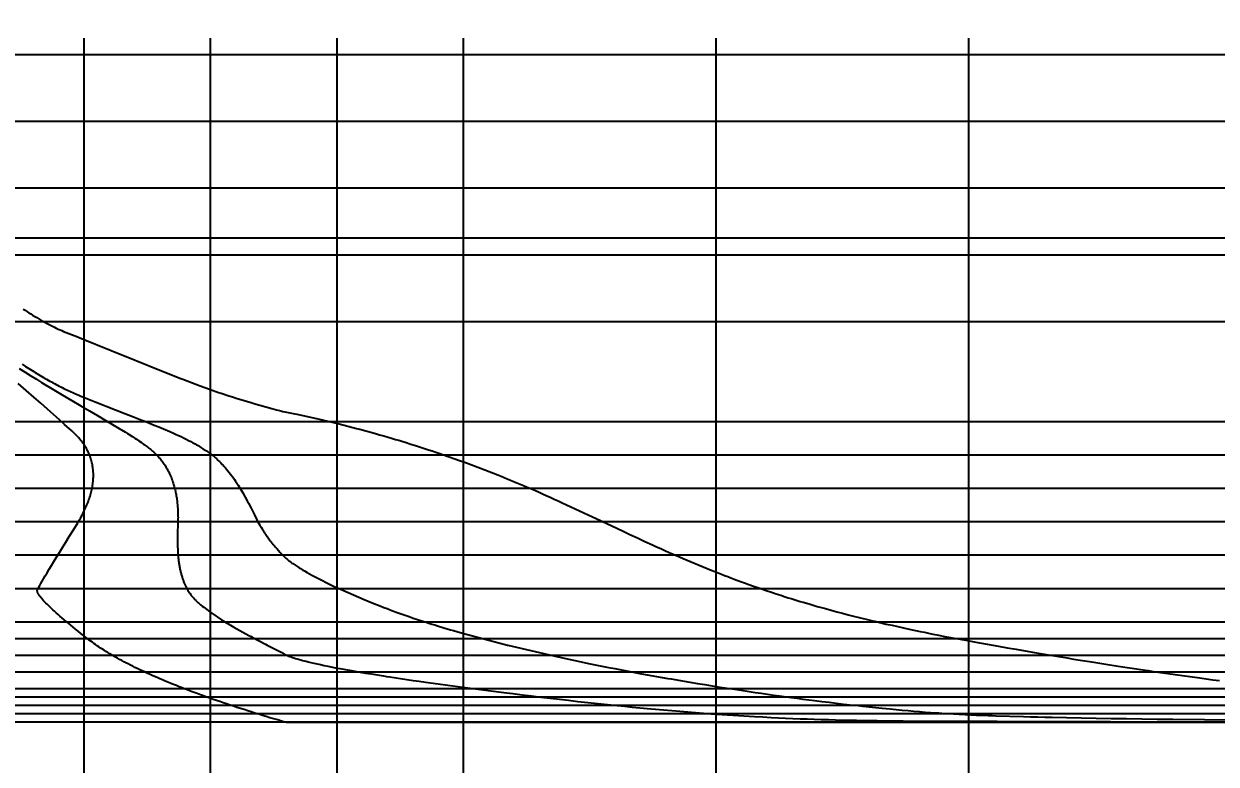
# Model space of a CAD drawing. Header units: millimetres. Extents: x -190954 to 154095, y 101 to 64253.
# Drawn here: x 26.92 to 50.73, y 140.33 to 155.12 of the extents above; entities that cross this region are included whole.
import ezdxf

# ---------------------------------------------------------------- set-up
doc = ezdxf.new("R2010")
doc.units = ezdxf.units.MM
for name, color, linetype in [('B1', 179, 'Continuous'), ('B2', 179, 'Continuous'), ('B3', 179, 'Continuous'), ('B4', 179, 'Continuous'), ('GRID', 179, 'Continuous'), ('WL20', 179, 'Continuous')]:
    doc.layers.add(name, color=color, linetype=linetype)
doc.styles.add('SLDTEXTSTYLE0', font='TXT', dxfattribs={"width": 0.75})
doc.dimstyles.new('SLDDIMSTYLE0', dxfattribs={"dimtxt": 3.175, "dimasz": 3.302, "dimexe": 0, "dimexo": 0.0625, "dimgap": 0.79375, "dimtad": 0, "dimtih": 1, "dimtoh": 1, "dimlfac": 1500, "dimrnd": 1e-09, "dimzin": 4, "dimdsep": 46, "dimtxsty": 'SLDTEXTSTYLE0', "dimsah": 1, "dimcen": 0.09, "dimadec": 0, "dimazin": 1, "dimtfac": 1, "dimtofl": 0, "dimtmove": 0, "dimatfit": 3, "dimfxl": 0, "dimfrac": 2, "dimtolj": 1, "dimtzin": 12, "dimarcsym": 0})

# ---------------------------------------------------------------- blocks, each defined once
blk = doc.blocks.new('_D')
at = {"layer": 'WL20'}
for p, q in [((25.597, 126.417), (25.597, 168.839)), ((227.596, 126.417), (227.596, 168.839)), ((25.597, 165.664), (126.8, 165.664)), ((227.596, 165.664), (146.741, 165.664))]:
    blk.add_line(p, q, dxfattribs=at)
for points in [[(25.597, 165.664), (28.899, 165.156), (28.899, 166.172)], [(227.596, 165.664), (224.294, 166.172), (224.294, 165.156)]]:
    blk.add_solid(points, dxfattribs=at)
at = {"layer": 'WL20', "insert": (126.8, 167.237), "char_height": 3.175, "attachment_point": 1, "style": 'SLDTEXTSTYLE0'}
blk.add_mtext('302998.00', dxfattribs=at)

msp = doc.modelspace()

# ---------------------------------------------------------------- linework, layer by layer
at = {"layer": 'B1', "color": 211}
for p, q in [((26.9649927, 147.7908253), (26.805916, 147.9294193)), ((27.11516, 147.6594887), (26.9649927, 147.7908253)), ((27.256418, 147.5354073), (27.11516, 147.6594887)), ((27.388766, 147.4185833), (27.256418, 147.5354073)), ((27.5122053, 147.3090147), (27.388766, 147.4185833)), ((27.6267353, 147.2067027), (27.5122053, 147.3090147)), ((27.732356, 147.1116473), (27.6267353, 147.2067027)), ((27.8290667, 147.023848), (27.732356, 147.1116473)), ((27.8740813, 146.9826693), (27.8290667, 147.023848)), ((27.9168687, 146.943204), (27.8740813, 146.9826693)), ((27.9374267, 146.9235427), (27.9168687, 146.943204)), ((27.9574273, 146.9037193), (27.9374267, 146.9235427)), ((27.9768713, 146.8837333), (27.9574273, 146.9037193)), ((27.9957587, 146.863586), (27.9768713, 146.8837333)), ((28.0140887, 146.843276), (27.9957587, 146.863586)), ((28.0318613, 146.8228047), (28.0140887, 146.843276)), ((28.0490773, 146.8021707), (28.0318613, 146.8228047)), ((28.0657367, 146.7813747), (28.0490773, 146.8021707)), ((28.081838, 146.7604167), (28.0657367, 146.7813747)), ((28.0973833, 146.7392973), (28.081838, 146.7604167)), ((28.1123707, 146.7180153), (28.0973833, 146.7392973)), ((28.1268013, 146.6965713), (28.1123707, 146.7180153)), ((28.1406753, 146.6749647), (28.1268013, 146.6965713)), ((28.153992, 146.6531967), (28.1406753, 146.6749647)), ((28.1667513, 146.6312667), (28.153992, 146.6531967)), ((28.178954, 146.6091747), (28.1667513, 146.6312667)), ((28.1906, 146.58692), (28.178954, 146.6091747)), ((28.201688, 146.564504), (28.1906, 146.58692)), ((28.21222, 146.5419253), (28.201688, 146.564504)), ((28.222194, 146.5191853), (28.21222, 146.5419253)), ((28.2316113, 146.4962827), (28.222194, 146.5191853)), ((28.240472, 146.473218), (28.2316113, 146.4962827)), ((28.2487753, 146.4499913), (28.240472, 146.473218)), ((28.2565213, 146.4266027), (28.2487753, 146.4499913)), ((28.2637107, 146.403052), (28.2565213, 146.4266027)), ((28.2703433, 146.3793393), (28.2637107, 146.403052)), ((28.2764187, 146.3554647), (28.2703433, 146.3793393)), ((28.2819367, 146.331428), (28.2764187, 146.3554647)), ((28.286898, 146.3072293), (28.2819367, 146.331428)), ((28.291302, 146.2828687), (28.286898, 146.3072293)), ((28.2951487, 146.2583453), (28.291302, 146.2828687)), ((28.2984387, 146.2336607), (28.2951487, 146.2583453)), ((28.301172, 146.2088133), (28.2984387, 146.2336607)), ((28.3007027, 145.977898), (28.3029827, 146.0042033)), ((28.303348, 146.1838047), (28.301172, 146.2088133)), ((28.3029827, 146.0042033), (28.304706, 146.0303467)), ((28.3049667, 146.1586333), (28.303348, 146.1838047)), ((28.304706, 146.0303467), (28.3058727, 146.056328)), ((28.3060287, 146.1333), (28.3049667, 146.1586333)), ((28.3058727, 146.056328), (28.3064813, 146.0821473)), ((28.306534, 146.1078047), (28.3060287, 146.1333)), ((28.3064813, 146.0821473), (28.306534, 146.1078047)), ((28.2624067, 145.7616207), (28.2691433, 145.7892227)), ((28.2691433, 145.7892227), (28.2753227, 145.816662)), ((28.2753227, 145.816662), (28.2809453, 145.84394)), ((28.2809453, 145.84394), (28.2860107, 145.871056)), ((28.2860107, 145.871056), (28.2905193, 145.8980093)), ((28.2905193, 145.8980093), (28.2944707, 145.9248007)), ((28.2944707, 145.9248007), (28.2978653, 145.9514307)), ((28.2978653, 145.9514307), (28.3007027, 145.977898)), ((28.1767113, 145.505912), (28.1884613, 145.5349727)), ((28.1884613, 145.5349727), (28.199654, 145.5638707)), ((28.199654, 145.5638707), (28.21029, 145.5926067)), ((28.21029, 145.5926067), (28.2203687, 145.6211807)), ((28.2203687, 145.6211807), (28.22989, 145.6495927)), ((28.22989, 145.6495927), (28.2388547, 145.6778427)), ((28.2388547, 145.6778427), (28.2472627, 145.7059307)), ((28.2472627, 145.7059307), (28.2551133, 145.7338567)), ((28.2551133, 145.7338567), (28.2624067, 145.7616207)), ((28.0626587, 145.267596), (28.0788647, 145.2979527)), ((28.0788647, 145.2979527), (28.094514, 145.3281473)), ((28.094514, 145.3281473), (28.109606, 145.35818)), ((28.109606, 145.35818), (28.1241413, 145.3880507)), ((28.1241413, 145.3880507), (28.1381193, 145.4177593)), ((28.1381193, 145.4177593), (28.15154, 145.4473053)), ((28.15154, 145.4473053), (28.164404, 145.47669)), ((28.164404, 145.47669), (28.1767113, 145.505912)), ((27.8964587, 144.9902507), (27.9732727, 145.1133827)), ((27.9732727, 145.1133827), (27.992264, 145.1445493)), ((27.992264, 145.1445493), (28.010698, 145.175554)), ((28.010698, 145.175554), (28.0285753, 145.2063967)), ((28.0285753, 145.2063967), (28.0458953, 145.2370773)), ((28.0458953, 145.2370773), (28.0626587, 145.267596)), ((27.754396, 144.761808), (27.823456, 144.87303)), ((27.823456, 144.87303), (27.8964587, 144.9902507)), ((27.628102, 144.55736), (27.689278, 144.6565847)), ((27.689278, 144.6565847), (27.754396, 144.761808)), ((27.4682267, 144.29568), (27.517576, 144.376908)), ((27.517576, 144.376908), (27.570868, 144.4641347)), ((27.570868, 144.4641347), (27.628102, 144.55736)), ((27.3438313, 144.0879887), (27.381354, 144.15122)), ((27.381354, 144.15122), (27.4228193, 144.2204507)), ((27.4228193, 144.2204507), (27.4682267, 144.29568)), ((27.2079213, 143.8474427), (27.2153493, 143.861812)), ((27.2153493, 143.861812), (27.2331613, 143.89505)), ((27.2331613, 143.89505), (27.2549153, 143.934286)), ((27.2549153, 143.934286), (27.280612, 143.9795213)), ((27.280612, 143.9795213), (27.3102507, 144.0307553)), ((27.3102507, 144.0307553), (27.3438313, 144.0879887)), ((27.1856107, 143.7918073), (27.186014, 143.7964407)), ((27.185626, 143.786916), (27.1856107, 143.7918073)), ((27.186058, 143.7817687), (27.185626, 143.786916)), ((27.186014, 143.7964407), (27.1868347, 143.8008173)), ((27.1869087, 143.7763633), (27.186058, 143.7817687)), ((27.1868347, 143.8008173), (27.1880733, 143.8049367)), ((27.1881767, 143.7707013), (27.1869087, 143.7763633)), ((27.1880733, 143.8049367), (27.1915513, 143.8133333)), ((27.1898627, 143.764782), (27.1881767, 143.7707013)), ((27.1919667, 143.758606), (27.1898627, 143.764782)), ((27.1915513, 143.8133333), (27.1960227, 143.8232033)), ((27.194488, 143.7521727), (27.1919667, 143.758606)), ((27.1974273, 143.745482), (27.194488, 143.7521727)), ((27.1960227, 143.8232033), (27.2014793, 143.8345733)), ((27.200784, 143.7385347), (27.1974273, 143.745482)), ((27.2045593, 143.73133), (27.200784, 143.7385347)), ((27.2014793, 143.8345733), (27.2079213, 143.8474427)), ((27.2087513, 143.723868), (27.2045593, 143.73133)), ((27.213362, 143.7161493), (27.2087513, 143.723868)), ((27.21839, 143.7081733), (27.213362, 143.7161493)), ((27.223836, 143.69994), (27.21839, 143.7081733)), ((27.2297, 143.69145), (27.223836, 143.69994)), ((27.2359813, 143.6827027), (27.2297, 143.69145)), ((27.2426807, 143.673698), (27.2359813, 143.6827027)), ((27.2573327, 143.654918), (27.2426807, 143.673698)), ((27.2736553, 143.6351093), (27.2573327, 143.654918)), ((27.2916493, 143.6142727), (27.2736553, 143.6351093)), ((27.3113147, 143.5924073), (27.2916493, 143.6142727)), ((27.3326507, 143.5695133), (27.3113147, 143.5924073)), ((27.355658, 143.5455913), (27.3326507, 143.5695133)), ((27.3803367, 143.5206407), (27.355658, 143.5455913)), ((27.4066867, 143.494662), (27.3803367, 143.5206407)), ((27.4347073, 143.4676547), (27.4066867, 143.494662)), ((27.4643993, 143.4396187), (27.4347073, 143.4676547)), ((27.495762, 143.410554), (27.4643993, 143.4396187)), ((27.528796, 143.380462), (27.495762, 143.410554)), ((27.5635013, 143.3493407), (27.528796, 143.380462)), ((27.599878, 143.3171913), (27.5635013, 143.3493407)), ((27.6379253, 143.2840133), (27.599878, 143.3171913)), ((27.6776433, 143.2498073), (27.6379253, 143.2840133)), ((27.7190333, 143.2145727), (27.6776433, 143.2498073)), ((27.762094, 143.1783093), (27.7190333, 143.2145727)), ((27.806826, 143.141018), (27.762094, 143.1783093)), ((27.8532287, 143.102698), (27.806826, 143.141018)), ((27.9013033, 143.0633493), (27.8532287, 143.102698)), ((27.951048, 143.0229727), (27.9013033, 143.0633493)), ((28.0024647, 142.981568), (27.951048, 143.0229727)), ((28.055552, 142.939134), (28.0024647, 142.981568)), ((28.1103107, 142.895672), (28.055552, 142.939134)), ((28.16674, 142.851182), (28.1103107, 142.895672)), ((28.225016, 142.8058293), (28.16674, 142.851182)), ((28.2551327, 142.7831033), (28.225016, 142.8058293)), ((28.2859347, 142.7603747), (28.2551327, 142.7831033)), ((28.317422, 142.7376433), (28.2859347, 142.7603747)), ((28.3495947, 142.71491), (28.317422, 142.7376433)), ((28.3824533, 142.6921747), (28.3495947, 142.71491)), ((28.4159967, 142.6694367), (28.3824533, 142.6921747)), ((28.450226, 142.6466967), (28.4159967, 142.6694367)), ((28.48514, 142.623954), (28.450226, 142.6466967)), ((28.52074, 142.6012093), (28.48514, 142.623954)), ((28.5570253, 142.578462), (28.52074, 142.6012093)), ((28.593996, 142.5557127), (28.5570253, 142.578462)), ((28.631652, 142.5329613), (28.593996, 142.5557127)), ((28.6699933, 142.5102073), (28.631652, 142.5329613)), ((28.70902, 142.4874507), (28.6699933, 142.5102073)), ((28.748732, 142.4646927), (28.70902, 142.4874507)), ((28.7891293, 142.4419313), (28.748732, 142.4646927)), ((28.8302127, 142.4191687), (28.7891293, 142.4419313)), ((28.8719807, 142.3964033), (28.8302127, 142.4191687)), ((28.914434, 142.3736353), (28.8719807, 142.3964033)), ((28.9575733, 142.3508653), (28.914434, 142.3736353)), ((29.001398, 142.3280933), (28.9575733, 142.3508653)), ((29.0459073, 142.3053187), (29.001398, 142.3280933)), ((29.0911027, 142.282542), (29.0459073, 142.3053187)), ((29.1369833, 142.2597627), (29.0911027, 142.282542)), ((29.1835493, 142.2369813), (29.1369833, 142.2597627)), ((29.2308007, 142.2141973), (29.1835493, 142.2369813)), ((29.2787373, 142.1914113), (29.2308007, 142.2141973)), ((29.32736, 142.1686227), (29.2787373, 142.1914113)), ((29.3766673, 142.1458327), (29.32736, 142.1686227)), ((29.42666, 142.1230393), (29.3766673, 142.1458327)), ((29.4773387, 142.100244), (29.42666, 142.1230393)), ((29.528702, 142.0774467), (29.4773387, 142.100244)), ((29.5807513, 142.0546467), (29.528702, 142.0774467)), ((29.633486, 142.0318447), (29.5807513, 142.0546467)), ((29.686906, 142.0090407), (29.633486, 142.0318447)), ((29.7410107, 141.986234), (29.686906, 142.0090407)), ((29.7958013, 141.9634247), (29.7410107, 141.986234)), ((29.8512773, 141.9406133), (29.7958013, 141.9634247)), ((29.9074393, 141.9178), (29.8512773, 141.9406133)), ((29.964286, 141.894984), (29.9074393, 141.9178)), ((30.021818, 141.872166), (29.964286, 141.894984)), ((30.0800353, 141.8493453), (30.021818, 141.872166)), ((30.1389387, 141.8265227), (30.0800353, 141.8493453)), ((30.1985267, 141.803698), (30.1389387, 141.8265227)), ((30.2588007, 141.7808707), (30.1985267, 141.803698)), ((30.31976, 141.7580407), (30.2588007, 141.7808707)), ((30.381404, 141.7352093), (30.31976, 141.7580407)), ((30.443734, 141.7123747), (30.381404, 141.7352093)), ((30.5067493, 141.6895387), (30.443734, 141.7123747)), ((30.57045, 141.6666993), (30.5067493, 141.6895387)), ((30.634836, 141.6438587), (30.57045, 141.6666993)), ((30.6999073, 141.6210153), (30.634836, 141.6438587)), ((30.7656647, 141.5981693), (30.6999073, 141.6210153)), ((30.8321067, 141.5753213), (30.7656647, 141.5981693)), ((30.899234, 141.5524713), (30.8321067, 141.5753213)), ((30.9670473, 141.5296187), (30.899234, 141.5524713)), ((31.035546, 141.506764), (30.9670473, 141.5296187)), ((31.1047293, 141.4839067), (31.035546, 141.506764)), ((31.1745987, 141.4610473), (31.1047293, 141.4839067)), ((31.2451533, 141.438186), (31.1745987, 141.4610473)), ((31.3163933, 141.415322), (31.2451533, 141.438186)), ((31.3883187, 141.3924553), (31.3163933, 141.415322)), ((31.4609293, 141.3695867), (31.3883187, 141.3924553)), ((31.5342253, 141.346716), (31.4609293, 141.3695867)), ((31.6082067, 141.3238427), (31.5342253, 141.346716)), ((31.6828733, 141.3009673), (31.6082067, 141.3238427)), ((31.758226, 141.2780893), (31.6828733, 141.3009673)), ((31.8342633, 141.2552093), (31.758226, 141.2780893)), ((31.9109867, 141.2323273), (31.8342633, 141.2552093)), ((31.9883947, 141.2094427), (31.9109867, 141.2323273)), ((32.0664887, 141.1865553), (31.9883947, 141.2094427)), ((32.145268, 141.1636667), (32.0664887, 141.1865553)), ((32.1546607, 141.1636927), (32.1714913, 141.163754)), ((32.1714913, 141.163754), (32.1957607, 141.1638487)), ((32.1957607, 141.1638487), (32.2274687, 141.163978)), ((32.2274687, 141.163978), (32.2666147, 141.1641413)), ((32.2666147, 141.1641413), (32.3129773, 141.1643387)), ((32.3129773, 141.1643387), (32.3578847, 141.16453)), ((32.3578847, 141.16453), (32.39686, 141.164696)), ((32.39686, 141.164696), (32.4299047, 141.1648373)), ((32.4299047, 141.1648373), (32.4570173, 141.1649527)), ((32.4570173, 141.1649527), (32.4781993, 141.1650433)), ((32.4781993, 141.1650433), (32.505996, 141.1651093)), ((32.505996, 141.1651093), (32.679196, 141.1651613)), ((32.679196, 141.1651613), (33.0362207, 141.1652033)), ((33.0362207, 141.1652033), (33.5770707, 141.1652347)), ((33.5770707, 141.1652347), (34.301746, 141.1652553)), ((34.301746, 141.1652553), (35.210246, 141.1652653)), ((35.210246, 141.1652653), (36.2827033, 141.1652667)), ((36.2827033, 141.1652667), (37.4192273, 141.1652667)), ((37.4192273, 141.1652667), (38.6060193, 141.1652667)), ((38.6060193, 141.1652667), (39.8430813, 141.1652667)), ((39.8430813, 141.1652667), (41.1304113, 141.1652667)), ((41.1304113, 141.1652667), (42.4680113, 141.1652667)), ((42.4680113, 141.1652667), (43.8157053, 141.1652667)), ((43.8157053, 141.1652667), (45.067408, 141.1652667)), ((45.067408, 141.1652667), (46.21747, 141.1652667)), ((46.21747, 141.1652667), (47.2658913, 141.1652667)), ((47.2658913, 141.1652667), (48.212672, 141.1652667)), ((48.212672, 141.1652667), (49.0578113, 141.1652667)), ((49.0578113, 141.1652667), (50.166888, 141.1652667)), ((50.166888, 141.1652667), (52.0553653, 141.1652667))]:
    msp.add_line(p, q, dxfattribs=at)
at = {"layer": 'B2', "color": 211}
for p, q in [((26.8224313, 148.229362), (26.9421147, 148.1550307)), ((26.9421147, 148.1550307), (27.05924, 148.0827813)), ((27.05924, 148.0827813), (27.167306, 148.016548)), ((27.167306, 148.016548), (27.2730893, 147.9521067)), ((27.2730893, 147.9521067), (27.4838647, 147.8248313)), ((27.4838647, 147.8248313), (27.5856013, 147.76391)), ((27.5856013, 147.76391), (27.6849013, 147.7047473)), ((27.6849013, 147.7047473), (27.87619, 147.591532)), ((27.87619, 147.591532), (28.057738, 147.4848327)), ((28.057738, 147.4848327), (28.2295707, 147.384274)), ((28.2295707, 147.384274), (28.3917367, 147.2894567)), ((28.3917367, 147.2894567), (28.5443047, 147.1999687)), ((28.5443047, 147.1999687), (28.6873647, 147.115388)), ((28.6873647, 147.115388), (28.755364, 147.0748047)), ((28.755364, 147.0748047), (28.82103, 147.0352887)), ((28.82103, 147.0352887), (28.945434, 146.9592513)), ((28.945434, 146.9592513), (28.9850673, 146.9346127)), ((28.9850673, 146.9346127), (29.0236853, 146.9103687)), ((29.0236853, 146.9103687), (29.0973467, 146.863358)), ((29.0973467, 146.863358), (29.132702, 146.8403773)), ((29.132702, 146.8403773), (29.1670813, 146.8177287)), ((29.1670813, 146.8177287), (29.2169613, 146.7842627)), ((29.2169613, 146.7842627), (29.2646753, 146.75147)), ((29.2646753, 146.75147), (29.287728, 146.7353127)), ((29.287728, 146.7353127), (29.3102473, 146.719308)), ((29.3102473, 146.719308), (29.332238, 146.70345)), ((29.332238, 146.70345), (29.3537027, 146.6877347)), ((29.3537027, 146.6877347), (29.374644, 146.672156)), ((29.374644, 146.672156), (29.3950653, 146.6567093)), ((29.3950653, 146.6567093), (29.41497, 146.6413907)), ((29.41497, 146.6413907), (29.4343807, 146.6261467)), ((29.4343807, 146.6261467), (29.4534013, 146.610752)), ((29.4534013, 146.610752), (29.472006, 146.5951847)), ((29.472006, 146.5951847), (29.4902507, 146.5794373)), ((29.4902507, 146.5794373), (29.5080873, 146.5635167)), ((29.5080873, 146.5635167), (29.525568, 146.5474173)), ((29.525568, 146.5474173), (29.5426487, 146.5311427)), ((29.5426487, 146.5311427), (29.5593773, 146.5146893)), ((29.5593773, 146.5146893), (29.5757153, 146.4980613)), ((29.5757153, 146.4980613), (29.591706, 146.481254)), ((29.591706, 146.481254), (29.607314, 146.4642707)), ((29.607314, 146.4642707), (29.6225787, 146.4471087)), ((29.6225787, 146.4471087), (29.63747, 146.4297707)), ((29.63747, 146.4297707), (29.6520213, 146.412254)), ((29.6520213, 146.412254), (29.6662073, 146.3945607)), ((29.6662073, 146.3945607), (29.6800587, 146.3766887)), ((29.6800587, 146.3766887), (29.6935547, 146.35864)), ((29.6935547, 146.35864), (29.7067193, 146.340412)), ((29.7067193, 146.340412), (29.7195367, 146.3220073)), ((29.7195367, 146.3220073), (29.7320273, 146.303424)), ((29.7320273, 146.303424), (29.74418, 146.2846627)), ((29.74418, 146.2846627), (29.7560127, 146.2657233)), ((29.7560127, 146.2657233), (29.7675167, 146.2466053)), ((29.7675167, 146.2466053), (29.7786953, 146.2273093)), ((29.7786953, 146.2273093), (29.7895547, 146.207836)), ((29.7895547, 146.207836), (29.800098, 146.1881833)), ((29.800098, 146.1881833), (29.8103307, 146.1683527)), ((29.8103307, 146.1683527), (29.8202567, 146.148344)), ((29.8202567, 146.148344), (29.82988, 146.1281567)), ((29.82988, 146.1281567), (29.84275, 146.0997847)), ((29.84275, 146.0997847), (29.855056, 146.071068)), ((29.855056, 146.071068), (29.8660673, 146.0438153)), ((29.8660673, 146.0438153), (29.8766027, 146.0162593)), ((29.8766027, 146.0162593), (29.8866307, 145.9883993)), ((29.8866307, 145.9883993), (29.896202, 145.9602353)), ((29.896202, 145.9602353), (29.9031987, 145.938442)), ((29.9031987, 145.938442), (29.9099373, 145.9164707)), ((29.9099373, 145.9164707), (29.916384, 145.8943207)), ((29.916384, 145.8943207), (29.922582, 145.871992)), ((29.922582, 145.871992), (29.9284893, 145.8494847)), ((29.9284893, 145.8494847), (29.9341567, 145.8267993)), ((29.9341567, 145.8267993), (29.9395367, 145.803934)), ((29.9395367, 145.803934), (29.9446847, 145.780892)), ((29.9446847, 145.780892), (29.949546, 145.7576693)), ((29.949546, 145.7576693), (29.9541827, 145.73427)), ((29.9541827, 145.73427), (29.9585533, 145.7106907)), ((29.9585533, 145.7106907), (29.962674, 145.6869327)), ((29.962674, 145.6869327), (29.966548, 145.662996)), ((29.966548, 145.662996), (29.9701767, 145.63888)), ((29.9701767, 145.63888), (29.973562, 145.6145847)), ((29.973562, 145.6145847), (29.9767087, 145.5901107)), ((29.9767087, 145.5901107), (29.9796133, 145.5654573)), ((29.9796133, 145.5654573), (29.9822827, 145.540624)), ((29.9822827, 145.540624), (29.9847173, 145.515612)), ((29.9847173, 145.515612), (29.9869193, 145.4904193)), ((29.9869193, 145.4904193), (29.9888893, 145.4650473)), ((29.9888893, 145.4650473), (29.9906307, 145.4394953)), ((29.9906307, 145.4394953), (29.9921433, 145.4137627)), ((29.9921433, 145.4137627), (29.9934327, 145.38785)), ((29.9934327, 145.38785), (29.994492, 145.361756)), ((29.994492, 145.361756), (29.99533, 145.3354813)), ((29.99533, 145.3354813), (29.995946, 145.3090253)), ((29.995946, 145.3090253), (29.9963413, 145.282388)), ((29.9916613, 145.06271), (29.9887247, 145.0064447)), ((29.9941267, 145.1187313), (29.9916613, 145.06271)), ((29.9950373, 145.1464653), (29.9941267, 145.1187313)), ((29.995734, 145.174016), (29.9950373, 145.1464653)), ((29.9962107, 145.2013827), (29.995734, 145.174016)), ((29.9964727, 145.2285667), (29.9962107, 145.2013827)), ((29.9963413, 145.282388), (29.996516, 145.2555687)), ((29.996516, 145.2555687), (29.9964727, 145.2285667)), ((29.9864613, 144.9513133), (29.9841407, 144.742602)), ((29.9887247, 145.0064447), (29.9864613, 144.9513133)), ((29.9841407, 144.742602), (29.984312, 144.73207)), ((29.984312, 144.73207), (29.9921327, 144.5522007)), ((29.9921327, 144.5522007), (29.9938253, 144.529648)), ((29.9938253, 144.529648), (29.995658, 144.507366)), ((29.995658, 144.507366), (29.997648, 144.485356)), ((29.997648, 144.485356), (29.9997747, 144.463612)), ((29.9997747, 144.463612), (30.002058, 144.4421387)), ((30.002058, 144.4421387), (30.0044727, 144.420928)), ((30.0044727, 144.420928), (30.0070453, 144.399984)), ((30.0070453, 144.399984), (30.0097447, 144.3793)), ((30.0097447, 144.3793), (30.0125987, 144.3588793)), ((30.0125987, 144.3588793), (30.0155753, 144.3387147)), ((30.0155753, 144.3387147), (30.0187093, 144.318812)), ((30.0187093, 144.318812), (30.0219627, 144.2991613)), ((30.0219627, 144.2991613), (30.025372, 144.2797693)), ((30.025372, 144.2797693), (30.0288953, 144.260626)), ((30.0288953, 144.260626), (30.032578, 144.24174)), ((30.032578, 144.24174), (30.03637, 144.223098)), ((30.03637, 144.223098), (30.0403167, 144.2047093)), ((30.0403167, 144.2047093), (30.044368, 144.1865613)), ((30.044368, 144.1865613), (30.04858, 144.1686653)), ((30.04858, 144.1686653), (30.0528927, 144.151006)), ((30.0528927, 144.151006), (30.0573647, 144.133596)), ((30.0573647, 144.133596), (30.0619333, 144.1164187)), ((30.0619333, 144.1164187), (30.0666447, 144.099484)), ((30.0666447, 144.099484), (30.0714873, 144.0827873)), ((30.0714873, 144.0827873), (30.0764473, 144.066324)), ((30.0764473, 144.066324), (30.0815367, 144.0500953)), ((30.0815367, 144.0500953), (30.0867507, 144.0340993)), ((30.0867507, 144.0340993), (30.092088, 144.0183333)), ((30.092088, 144.0183333), (30.097548, 144.002796)), ((30.097548, 144.002796), (30.1031307, 143.987486)), ((30.1031307, 143.987486), (30.1088347, 143.9724013)), ((30.1088347, 143.9724013), (30.1146627, 143.9575413)), ((30.1146627, 143.9575413), (30.120606, 143.9429013)), ((30.120606, 143.9429013), (30.1266713, 143.9284827)), ((30.1266713, 143.9284827), (30.1328567, 143.9142827)), ((30.1328567, 143.9142827), (30.1391607, 143.9002987)), ((30.1391607, 143.9002987), (30.1455827, 143.88653)), ((30.1455827, 143.88653), (30.1521227, 143.872974)), ((30.1521227, 143.872974), (30.1587807, 143.8596293)), ((30.1587807, 143.8596293), (30.1655547, 143.8464933)), ((30.1655547, 143.8464933), (30.172466, 143.833552)), ((30.172466, 143.833552), (30.1795187, 143.820798)), ((30.1795187, 143.820798), (30.1867147, 143.808228)), ((30.1867147, 143.808228), (30.194054, 143.79584)), ((30.194054, 143.79584), (30.2248607, 143.748048)), ((30.2248607, 143.748048), (30.2278047, 143.7438173)), ((30.2278047, 143.7438173), (30.2307467, 143.7396033)), ((30.2307467, 143.7396033), (30.261172, 143.698928)), ((30.261172, 143.698928), (30.2690893, 143.6890807)), ((30.2690893, 143.6890807), (30.27716, 143.6793227)), ((30.27716, 143.6793227), (30.285548, 143.6694653)), ((30.285548, 143.6694653), (30.2942747, 143.6594753)), ((30.2942747, 143.6594753), (30.3042973, 143.64833)), ((30.3042973, 143.64833), (30.3147433, 143.637022)), ((30.3147433, 143.637022), (30.3256247, 143.6255507)), ((30.3256247, 143.6255507), (30.3369473, 143.613914)), ((30.3369473, 143.613914), (30.3487213, 143.60211)), ((30.3487213, 143.60211), (30.3609493, 143.590138)), ((30.3609493, 143.590138), (30.3736393, 143.5779947)), ((30.3736393, 143.5779947), (30.3867833, 143.5656753)), ((30.3867833, 143.5656753), (30.4016153, 143.5521193)), ((30.4016153, 143.5521193), (30.417002, 143.5383513)), ((30.417002, 143.5383513), (30.4322913, 143.5249607)), ((30.4322913, 143.5249607), (30.4476793, 143.511748)), ((30.4476793, 143.511748), (30.478688, 143.4858633)), ((30.478688, 143.4858633), (30.509924, 143.4606493)), ((30.509924, 143.4606493), (30.668168, 143.3431307)), ((30.668168, 143.3431307), (30.6712733, 143.3409593)), ((30.6712733, 143.3409593), (30.8670927, 143.2115307)), ((30.8670927, 143.2115307), (31.1086787, 143.0666073)), ((31.1086787, 143.0666073), (31.1129767, 143.0641367)), ((31.1129767, 143.0641367), (31.409462, 142.900108)), ((31.409462, 142.900108), (31.4445727, 142.8813527)), ((31.4445727, 142.8813527), (31.4789647, 142.86308)), ((31.4789647, 142.86308), (31.7462113, 142.723448)), ((31.7462113, 142.723448), (31.7800267, 142.705936)), ((31.7800267, 142.705936), (32.0153567, 142.5831873)), ((32.0153567, 142.5831873), (32.0432487, 142.5683607)), ((32.0432487, 142.5683607), (32.0699167, 142.5540807)), ((32.0699167, 142.5540807), (32.1328813, 142.5198433)), ((32.1328813, 142.5198433), (32.148766, 142.511576)), ((32.148766, 142.511576), (32.1667253, 142.50306)), ((32.1667253, 142.50306), (32.1867593, 142.4943007)), ((32.1867593, 142.4943007), (32.2088687, 142.4853053)), ((32.2088687, 142.4853053), (32.2319907, 142.476474)), ((32.2319907, 142.476474), (32.2570167, 142.467438)), ((32.2570167, 142.467438), (32.283946, 142.4582027)), ((32.283946, 142.4582027), (32.3127793, 142.4487733)), ((32.3127793, 142.4487733), (32.3435167, 142.4391573)), ((32.3435167, 142.4391573), (32.376158, 142.4293593)), ((32.376158, 142.4293593), (32.447094, 142.409258)), ((32.447094, 142.409258), (32.481476, 142.3999993)), ((32.481476, 142.3999993), (32.5173713, 142.3906153)), ((32.5173713, 142.3906153), (32.5547767, 142.38111)), ((32.5547767, 142.38111), (32.5936887, 142.371486)), ((32.5936887, 142.371486), (32.6519153, 142.3575307)), ((32.6519153, 142.3575307), (32.713198, 142.343348)), ((32.713198, 142.343348), (32.777522, 142.3289467)), ((32.777522, 142.3289467), (32.8448733, 142.3143333)), ((32.8448733, 142.3143333), (32.9152353, 142.299512)), ((32.9152353, 142.299512), (32.9885907, 142.2845007)), ((32.9885907, 142.2845007), (33.1442153, 142.2538993)), ((33.1442153, 142.2538993), (33.185548, 142.24603)), ((33.185548, 142.24603), (33.2276353, 142.238102)), ((33.2276353, 142.238102), (33.423732, 142.2023533)), ((33.423732, 142.2023533), (33.5272813, 142.1841553)), ((33.5272813, 142.1841553), (33.634464, 142.165748)), ((33.634464, 142.165748), (33.745254, 142.147136)), ((33.745254, 142.147136), (33.8596273, 142.128322)), ((33.8596273, 142.128322), (34.0990273, 142.0900993)), ((34.0990273, 142.0900993), (34.1638687, 142.0799893)), ((34.1638687, 142.0799893), (34.2296653, 142.0698267)), ((34.2296653, 142.0698267), (34.6919127, 142.0008367)), ((34.6919127, 142.0008367), (34.8139767, 141.983236)), ((34.8139767, 141.983236), (34.9386187, 141.965494)), ((34.9386187, 141.965494), (35.1955947, 141.9295933)), ((35.1955947, 141.9295933), (35.3870067, 141.9033933)), ((35.3870067, 141.9033933), (35.58368, 141.876908)), ((35.58368, 141.876908), (35.7855913, 141.8501387)), ((35.7855913, 141.8501387), (35.9927173, 141.823088)), ((35.9927173, 141.823088), (36.246774, 141.7904273)), ((36.246774, 141.7904273), (36.5082033, 141.757368)), ((36.5082033, 141.757368), (36.687162, 141.7350353)), ((36.687162, 141.7350353), (36.8693987, 141.7125253)), ((36.8693987, 141.7125253), (37.0549067, 141.689838)), ((37.0549067, 141.689838), (37.2433313, 141.6670273)), ((37.2433313, 141.6670273), (37.4308187, 141.6446807)), ((37.4308187, 141.6446807), (37.6162907, 141.622944)), ((37.6162907, 141.622944), (37.7997947, 141.6018293)), ((37.7997947, 141.6018293), (37.9813427, 141.5813293)), ((37.9813427, 141.5813293), (38.1822573, 141.55911)), ((38.1822573, 141.55911), (38.3807927, 141.5376527)), ((38.3807927, 141.5376527), (38.5769913, 141.5169513)), ((38.5769913, 141.5169513), (38.7708993, 141.4970007)), ((38.7708993, 141.4970007), (38.921906, 141.481824)), ((38.921906, 141.481824), (39.0715487, 141.4671047)), ((39.0715487, 141.4671047), (39.219852, 141.4528393)), ((39.219852, 141.4528393), (39.3668427, 141.439022)), ((39.3668427, 141.439022), (39.5321827, 141.4238747)), ((39.5321827, 141.4238747), (39.695908, 141.409294)), ((39.695908, 141.409294), (39.858064, 141.395274)), ((39.858064, 141.395274), (40.0186953, 141.3818073)), ((40.0186953, 141.3818073), (40.177848, 141.3688867)), ((40.177848, 141.3688867), (40.3355693, 141.3565047)), ((40.3355693, 141.3565047), (40.491908, 141.3446527)), ((40.491908, 141.3446527), (40.646912, 141.3333227)), ((40.646912, 141.3333227), (40.7574253, 141.3255047)), ((40.7574253, 141.3255047), (40.867294, 141.317948)), ((40.867294, 141.317948), (40.9765393, 141.3106493)), ((40.9765393, 141.3106493), (41.08518, 141.303606)), ((41.08518, 141.303606), (41.193236, 141.296814)), ((41.193236, 141.296814), (41.3007267, 141.29027)), ((41.3007267, 141.29027), (41.51409, 141.2779133)), ((41.51409, 141.2779133), (41.680198, 141.2688773)), ((41.680198, 141.2688773), (41.8451327, 141.260414)), ((41.8451327, 141.260414), (41.9904713, 141.2533767)), ((41.9904713, 141.2533767), (42.1349993, 141.246768)), ((42.1349993, 141.246768), (42.2787713, 141.2405787)), ((42.2787713, 141.2405787), (42.4218387, 141.2347987)), ((42.4218387, 141.2347987), (42.5642553, 141.229418)), ((42.5642553, 141.229418), (42.706072, 141.2244267)), ((42.706072, 141.2244267), (42.8473413, 141.2198147)), ((42.8473413, 141.2198147), (42.98811, 141.2155713)), ((42.98811, 141.2155713), (43.1284393, 141.2116887)), ((43.1284393, 141.2116887), (43.268368, 141.2081547)), ((43.268368, 141.2081547), (43.407948, 141.2049607)), ((43.407948, 141.2049607), (43.5472287, 141.2020973)), ((43.5472287, 141.2020973), (43.6862573, 141.199554)), ((43.6862573, 141.199554), (43.8250793, 141.197322)), ((43.8250793, 141.197322), (43.9637413, 141.1953913)), ((43.9637413, 141.1953913), (44.102286, 141.1937533)), ((44.102286, 141.1937533), (44.2929187, 141.1919593)), ((44.2929187, 141.1919593), (44.48365, 141.1906433)), ((44.48365, 141.1906433), (44.8503533, 141.1885147)), ((44.8503533, 141.1885147), (45.2207367, 141.186658)), ((45.2207367, 141.186658), (45.7897033, 141.1842447)), ((45.7897033, 141.1842447), (46.3606187, 141.1822233)), ((46.3606187, 141.1822233), (47.498582, 141.178996)), ((47.498582, 141.178996), (48.62249, 141.1764573)), ((48.62249, 141.1764573), (49.729694, 141.1742767)), ((49.729694, 141.1742767), (50.8255007, 141.1722067))]:
    msp.add_line(p, q, dxfattribs=at)
at = {"layer": 'B3', "color": 211}
for p, q in [((26.8838427, 148.3162727), (26.949694, 148.2731707)), ((26.949694, 148.2731707), (27.0153613, 148.230956)), ((27.0153613, 148.230956), (27.0808047, 148.189666)), ((27.0808047, 148.189666), (27.1134287, 148.1693793)), ((27.1134287, 148.1693793), (27.1459787, 148.1493393)), ((27.1459787, 148.1493393), (27.1784547, 148.1295473)), ((27.1784547, 148.1295473), (27.210846, 148.11001)), ((27.210846, 148.11001), (27.2431507, 148.09073)), ((27.2431507, 148.09073), (27.275362, 148.071712)), ((27.275362, 148.071712), (27.3074767, 148.0529587)), ((27.3074767, 148.0529587), (27.3394887, 148.0344733)), ((27.3394887, 148.0344733), (27.3713947, 148.0162593)), ((27.3713947, 148.0162593), (27.403186, 147.998322)), ((27.403186, 147.998322), (27.43487, 147.9806573)), ((27.43487, 147.9806573), (27.4664313, 147.963274)), ((27.4664313, 147.963274), (27.4978693, 147.9461713)), ((27.4978693, 147.9461713), (27.52918, 147.9293527)), ((27.52918, 147.9293527), (27.5603607, 147.912818)), ((27.5603607, 147.912818), (27.591408, 147.89657)), ((27.591408, 147.89657), (27.622318, 147.8806093)), ((27.622318, 147.8806093), (27.6530873, 147.8649373)), ((27.6530873, 147.8649373), (27.683716, 147.8495533)), ((27.683716, 147.8495533), (27.714198, 147.8344587)), ((27.714198, 147.8344587), (27.744532, 147.8196533)), ((27.744532, 147.8196533), (27.774716, 147.8051373)), ((27.774716, 147.8051373), (27.8047487, 147.79091)), ((27.8047487, 147.79091), (27.8346267, 147.7769713)), ((27.8346267, 147.7769713), (27.8643493, 147.7633193)), ((27.8643493, 147.7633193), (27.893914, 147.749954)), ((27.893914, 147.749954), (27.948198, 147.7259753)), ((27.948198, 147.7259753), (28.0019333, 147.702962)), ((28.0019333, 147.702962), (28.055108, 147.6808227)), ((28.055108, 147.6808227), (28.1076733, 147.6591293)), ((28.1076733, 147.6591293), (28.3117867, 147.576048)), ((28.3117867, 147.576048), (28.3439293, 147.563122)), ((28.3439293, 147.563122), (28.748504, 147.403414)), ((28.748504, 147.403414), (28.9340487, 147.3314567)), ((28.9340487, 147.3314567), (29.1087373, 147.2639093)), ((29.1087373, 147.2639093), (29.2728627, 147.2001647)), ((29.2728627, 147.2001647), (29.351068, 147.16954)), ((29.351068, 147.16954), (29.4267607, 147.1396573)), ((29.4267607, 147.1396573), (29.522498, 147.10141)), ((29.522498, 147.10141), (29.6140907, 147.0642053)), ((29.6140907, 147.0642053), (29.6602773, 147.0451653)), ((29.6602773, 147.0451653), (29.7053847, 147.02636)), ((29.7053847, 147.02636), (29.83093, 146.9727233)), ((29.83093, 146.9727233), (29.8904493, 146.9465033)), ((29.8904493, 146.9465033), (29.9478733, 146.9206353)), ((29.9478733, 146.9206353), (30.0032573, 146.895088)), ((30.0032573, 146.895088), (30.0566567, 146.869834)), ((30.0566567, 146.869834), (30.108128, 146.8448513)), ((30.108128, 146.8448513), (30.157726, 146.8201193)), ((30.157726, 146.8201193), (30.205508, 146.7956247)), ((30.205508, 146.7956247), (30.2515287, 146.7713533)), ((30.2515287, 146.7713533), (30.2958427, 146.7472987)), ((30.2958427, 146.7472987), (30.3385107, 146.723454)), ((30.3385107, 146.723454), (30.3680273, 146.70655)), ((30.3680273, 146.70655), (30.396878, 146.6896993)), ((30.396878, 146.6896993), (30.4526493, 146.6561727)), ((30.4526493, 146.6561727), (30.4744467, 146.6427173)), ((30.4744467, 146.6427173), (30.495852, 146.629306)), ((30.495852, 146.629306), (30.5674047, 146.58299)), ((30.5674047, 146.58299), (30.58469, 146.5712767)), ((30.58469, 146.5712767), (30.6017867, 146.55938)), ((30.6017867, 146.55938), (30.6186993, 146.5473013)), ((30.6186993, 146.5473013), (30.6354247, 146.53504)), ((30.6354247, 146.53504), (30.6519873, 146.522598)), ((30.6519873, 146.522598), (30.66837, 146.509976)), ((30.66837, 146.509976), (30.6845833, 146.4971747)), ((30.6845833, 146.4971747), (30.7006307, 146.4841947)), ((30.7006307, 146.4841947), (30.7165167, 146.4710367)), ((30.7165167, 146.4710367), (30.7322447, 146.4577007)), ((30.7322447, 146.4577007), (30.7478173, 146.4441887)), ((30.7478173, 146.4441887), (30.7632307, 146.4305007)), ((30.7632307, 146.4305007), (30.7785147, 146.416638)), ((30.7785147, 146.416638), (30.793646, 146.4026)), ((30.793646, 146.4026), (30.8086373, 146.3883887)), ((30.8086373, 146.3883887), (30.8234913, 146.374004)), ((30.8234913, 146.374004), (30.8382127, 146.3594467)), ((30.8382127, 146.3594467), (30.852804, 146.3447173)), ((30.852804, 146.3447173), (30.881608, 146.3147447)), ((30.881608, 146.3147447), (30.8970327, 146.298204)), ((30.8970327, 146.298204), (30.912318, 146.2814633)), ((30.912318, 146.2814633), (30.9274707, 146.2645233)), ((30.9274707, 146.2645233), (30.9424953, 146.2473853)), ((30.9424953, 146.2473853), (30.9675707, 146.218016)), ((30.9675707, 146.218016), (30.9923087, 146.188086)), ((30.9923087, 146.188086), (31.0189807, 146.1547487)), ((31.0189807, 146.1547487), (31.0452953, 146.12075)), ((31.0452953, 146.12075), (31.0712787, 146.0860927)), ((31.0712787, 146.0860927), (31.0969373, 146.0507787)), ((31.0969373, 146.0507787), (31.122336, 146.0148127)), ((31.122336, 146.0148127), (31.1474513, 145.9781953)), ((31.1474513, 145.9781953), (31.1723173, 145.94093)), ((31.1723173, 145.94093), (31.1969413, 145.9030167)), ((31.1969413, 145.9030167), (31.2932587, 145.74538)), ((31.2932587, 145.74538), (31.2935193, 145.7449327)), ((31.2935193, 145.7449327), (31.3876373, 145.5765967)), ((31.3876373, 145.5765967), (31.4108793, 145.532914)), ((31.4108793, 145.532914), (31.4340273, 145.488592)), ((31.4340273, 145.488592), (31.4570927, 145.4436287)), ((31.4570927, 145.4436287), (31.4800827, 145.3980247)), ((31.4800827, 145.3980247), (31.5258733, 145.304888)), ((31.5258733, 145.304888), (31.57265, 145.210848)), ((31.57265, 145.210848), (31.5833113, 145.190492)), ((31.5833113, 145.190492), (31.5941273, 145.170218)), ((31.5941273, 145.170218), (31.6340367, 145.0985233)), ((31.6340367, 145.0985233), (31.6548253, 145.06298)), ((31.6548253, 145.06298), (31.6762053, 145.027598)), ((31.6762053, 145.027598), (31.6902207, 145.005014)), ((31.6902207, 145.005014), (31.7045047, 144.9824707)), ((31.7045047, 144.9824707), (31.7190693, 144.959956)), ((31.7190693, 144.959956), (31.7339153, 144.9374573)), ((31.7339153, 144.9374573), (31.7490933, 144.91496)), ((31.7490933, 144.91496), (31.7645847, 144.892448)), ((31.7645847, 144.892448), (31.796626, 144.8473047)), ((31.796626, 144.8473047), (31.8105993, 144.8281813)), ((31.8105993, 144.8281813), (31.8248687, 144.8089873)), ((31.8248687, 144.8089873), (31.8394573, 144.7897033)), ((31.8394573, 144.7897033), (31.854386, 144.770308)), ((31.854386, 144.770308), (31.8754553, 144.743494)), ((31.8754553, 144.743494), (31.897294, 144.716348)), ((31.897294, 144.716348), (31.9208973, 144.6877453)), ((31.9208973, 144.6877453), (31.9438267, 144.6606193)), ((31.9438267, 144.6606193), (31.9743673, 144.625458)), ((31.9743673, 144.625458), (32.003628, 144.5927467)), ((32.003628, 144.5927467), (32.031614, 144.5623093)), ((32.031614, 144.5623093), (32.05833, 144.533992)), ((32.05833, 144.533992), (32.09447, 144.4967987)), ((32.09447, 144.4967987), (32.1115687, 144.479644)), ((32.1115687, 144.479644), (32.128022, 144.4634087)), ((32.128022, 144.4634087), (32.1438327, 144.4480633)), ((32.1438327, 144.4480633), (32.159008, 144.4335853)), ((32.159008, 144.4335853), (32.1754247, 144.4187967)), ((32.1754247, 144.4187967), (32.19466, 144.4027307)), ((32.19466, 144.4027307), (32.2093293, 144.3911007)), ((32.2093293, 144.3911007), (32.2252973, 144.378896)), ((32.2252973, 144.378896), (32.2558507, 144.3565433)), ((32.2558507, 144.3565433), (32.2725733, 144.3447447)), ((32.2725733, 144.3447447), (32.2902607, 144.332538)), ((32.2902607, 144.332538), (32.3089133, 144.319926)), ((32.3089133, 144.319926), (32.328532, 144.3069147)), ((32.328532, 144.3069147), (32.3491173, 144.2935087)), ((32.3491173, 144.2935087), (32.3706707, 144.2797187)), ((32.3706707, 144.2797187), (32.3931913, 144.2655333)), ((32.3931913, 144.2655333), (32.4166827, 144.250974)), ((32.4166827, 144.250974), (32.4411447, 144.23604)), ((32.4411447, 144.23604), (32.4665787, 144.2207387)), ((32.4665787, 144.2207387), (32.492986, 144.2050733)), ((32.492986, 144.2050733), (32.5203693, 144.189052)), ((32.5203693, 144.189052), (32.5780673, 144.1559607)), ((32.5780673, 144.1559607), (32.6225107, 144.1310287)), ((32.6225107, 144.1310287), (32.6690367, 144.105398)), ((32.6690367, 144.105398), (33.1725993, 143.8514173)), ((33.1725993, 143.8514173), (33.1823273, 143.8468573)), ((33.1823273, 143.8468573), (33.7127887, 143.6137927)), ((33.7127887, 143.6137927), (33.7933607, 143.5808067)), ((33.7933607, 143.5808067), (33.8760093, 143.5475673)), ((33.8760093, 143.5475673), (33.9607387, 143.5140987)), ((33.9607387, 143.5140987), (34.047554, 143.4804233)), ((34.047554, 143.4804233), (34.109208, 143.4568773)), ((34.109208, 143.4568773), (34.1718747, 143.4332507)), ((34.1718747, 143.4332507), (34.235556, 143.4095507)), ((34.235556, 143.4095507), (34.3002527, 143.3857847)), ((34.3002527, 143.3857847), (34.3769353, 143.3580147)), ((34.3769353, 143.3580147), (34.4549993, 143.3301767)), ((34.4549993, 143.3301767), (34.5344433, 143.3022827)), ((34.5344433, 143.3022827), (34.6152687, 143.2743447)), ((34.6152687, 143.2743447), (34.6974747, 143.246358)), ((34.6974747, 143.246358), (34.7810607, 143.2183767)), ((34.7810607, 143.2183767), (34.9523373, 143.162418)), ((34.9523373, 143.162418), (35.0088887, 143.1443527)), ((35.0088887, 143.1443527), (35.066008, 143.126278)), ((35.066008, 143.126278), (35.1236967, 143.108238)), ((35.1236967, 143.108238), (35.1819527, 143.0901893)), ((35.1819527, 143.0901893), (35.3084233, 143.0516727)), ((35.3084233, 143.0516727), (35.3726293, 143.032458)), ((35.3726293, 143.032458), (35.4374813, 143.013236)), ((35.4374813, 143.013236), (35.5029793, 142.9940647)), ((35.5029793, 142.9940647), (35.5691227, 142.9748873)), ((35.5691227, 142.9748873), (35.63591, 142.9557487)), ((35.63591, 142.9557487), (35.703342, 142.9366353)), ((35.703342, 142.9366353), (36.576368, 142.7060327)), ((36.576368, 142.7060327), (36.5834367, 142.7042787)), ((36.5834367, 142.7042787), (37.592276, 142.4693293)), ((37.592276, 142.4693293), (37.74492, 142.4361067)), ((37.74492, 142.4361067), (37.8969527, 142.4035567)), ((37.8969527, 142.4035567), (38.0483713, 142.3716567)), ((38.0483713, 142.3716567), (38.1991747, 142.3403853)), ((38.1991747, 142.3403853), (38.3314473, 142.313356)), ((38.3314473, 142.313356), (38.4632393, 142.2867873)), ((38.4632393, 142.2867873), (38.59455, 142.260668)), ((38.59455, 142.260668), (38.725378, 142.234988)), ((38.725378, 142.234988), (38.858774, 142.2091487)), ((38.858774, 142.2091487), (38.991662, 142.1837493)), ((38.991662, 142.1837493), (39.1240393, 142.1587807)), ((39.1240393, 142.1587807), (39.2559047, 142.1342333)), ((39.2559047, 142.1342333), (39.7782207, 142.0401053)), ((39.7782207, 142.0401053), (39.8484147, 142.0278313)), ((39.8484147, 142.0278313), (39.918458, 142.0156573)), ((39.918458, 142.0156573), (40.2209227, 141.9640873)), ((40.2209227, 141.9640873), (40.371064, 141.9390707)), ((40.371064, 141.9390707), (40.520474, 141.9145553)), ((40.520474, 141.9145553), (40.6691493, 141.890542)), ((40.6691493, 141.890542), (40.8170893, 141.867006)), ((40.8170893, 141.867006), (41.1107493, 141.82137)), ((41.1107493, 141.82137), (41.197308, 141.808192)), ((41.197308, 141.808192), (41.283602, 141.7951833)), ((41.283602, 141.7951833), (41.5276267, 141.7590613)), ((41.5276267, 141.7590613), (41.6488333, 141.741488)), ((41.6488333, 141.741488), (41.7695, 141.7242373)), ((41.7695, 141.7242373), (41.889624, 141.7073067)), ((41.889624, 141.7073067), (42.009204, 141.6906933)), ((42.009204, 141.6906933), (42.2467187, 141.6584107)), ((42.2467187, 141.6584107), (42.363942, 141.64283)), ((42.363942, 141.64283), (42.4806167, 141.6275567)), ((42.4806167, 141.6275567), (42.5967407, 141.6125873)), ((42.5967407, 141.6125873), (42.71231, 141.5979207)), ((42.71231, 141.5979207), (42.8578087, 141.5797873)), ((42.8578087, 141.5797873), (43.0024087, 141.5621347)), ((43.0024087, 141.5621347), (43.146102, 141.5449607)), ((43.146102, 141.5449607), (43.2888827, 141.5282627)), ((43.2888827, 141.5282627), (43.4843287, 141.5060053)), ((43.4843287, 141.5060053), (43.5813873, 141.495214)), ((43.5813873, 141.495214), (43.678, 141.4846467)), ((43.678, 141.4846467), (44.0599247, 141.444608)), ((44.0599247, 141.444608), (44.1414127, 141.4364387)), ((44.1414127, 141.4364387), (44.2219313, 141.4285427)), ((44.2219313, 141.4285427), (44.4634967, 141.4059627)), ((44.4634967, 141.4059627), (44.5810227, 141.3956027)), ((44.5810227, 141.3956027), (44.6965167, 141.385834)), ((44.6965167, 141.385834), (44.81008, 141.376648)), ((44.81008, 141.376648), (44.9218033, 141.3680167)), ((44.9218033, 141.3680167), (45.1400847, 141.3523667)), ((45.1400847, 141.3523667), (45.1976127, 141.3485167)), ((45.1976127, 141.3485167), (45.2546953, 141.3448107)), ((45.2546953, 141.3448107), (45.488658, 141.330852)), ((45.488658, 141.330852), (45.6033133, 141.3247333)), ((45.6033133, 141.3247333), (45.718184, 141.3189833)), ((45.718184, 141.3189833), (45.8336133, 141.3135473)), ((45.8336133, 141.3135473), (45.9496473, 141.3084033)), ((45.9496473, 141.3084033), (46.1836673, 141.2989127)), ((46.1836673, 141.2989127), (46.2570113, 141.2961593)), ((46.2570113, 141.2961593), (46.3306233, 141.2934933)), ((46.3306233, 141.2934933), (46.8861187, 141.276068)), ((46.8861187, 141.276068), (47.027344, 141.272278)), ((47.027344, 141.272278), (47.169492, 141.2686807)), ((47.169492, 141.2686807), (47.312552, 141.265262)), ((47.312552, 141.265262), (47.4565027, 141.2620073)), ((47.4565027, 141.2620073), (47.7472247, 141.2559433)), ((47.7472247, 141.2559433), (48.0413407, 141.250406)), ((48.0413407, 141.250406), (48.338354, 141.2453273)), ((48.338354, 141.2453273), (48.6385333, 141.2406373)), ((48.6385333, 141.2406373), (48.942002, 141.2362807)), ((48.942002, 141.2362807), (49.2485053, 141.232212)), ((49.2485053, 141.232212), (49.5580407, 141.2283913)), ((49.5580407, 141.2283913), (49.8705947, 141.2247813)), ((49.8705947, 141.2247813), (50.505008, 141.21807)), ((50.505008, 141.21807), (51.1524627, 141.2118533))]:
    msp.add_line(p, q, dxfattribs=at)
at = {"layer": 'B4', "color": 211}
for p, q in [((26.9042107, 149.4191207), (26.9415347, 149.3942247)), ((26.9415347, 149.3942247), (26.979076, 149.369538)), ((26.979076, 149.369538), (27.0168193, 149.3450753)), ((27.0168193, 149.3450753), (27.054776, 149.3208487)), ((27.054776, 149.3208487), (27.0929473, 149.29687)), ((27.0929473, 149.29687), (27.133532, 149.27181)), ((27.133532, 149.27181), (27.1743647, 149.24706)), ((27.1743647, 149.24706), (27.2160647, 149.2222787)), ((27.2160647, 149.2222787), (27.2568033, 149.1985633)), ((27.2568033, 149.1985633), (27.2954993, 149.1765033)), ((27.2954993, 149.1765033), (27.333346, 149.1553813)), ((27.333346, 149.1553813), (27.3703693, 149.1351647)), ((27.3703693, 149.1351647), (27.4065947, 149.1158233)), ((27.4065947, 149.1158233), (27.4478733, 149.0943327)), ((27.4478733, 149.0943327), (27.4881333, 149.0739533)), ((27.4881333, 149.0739533), (27.5274087, 149.0546467)), ((27.5274087, 149.0546467), (27.5657293, 149.0363773)), ((27.5657293, 149.0363773), (27.603126, 149.019108)), ((27.603126, 149.019108), (27.6396253, 149.0028093)), ((27.6396253, 149.0028093), (27.675254, 148.98745)), ((27.675254, 148.98745), (27.7100333, 148.9730053)), ((27.7100333, 148.9730053), (27.975756, 148.8676433)), ((27.975756, 148.8676433), (28.0675607, 148.831058)), ((28.0675607, 148.831058), (28.6582107, 148.5931513)), ((28.6582107, 148.5931513), (29.1416533, 148.3965853)), ((29.1416533, 148.3965853), (29.1752133, 148.3829387)), ((29.1752133, 148.3829387), (29.6356453, 148.1967207)), ((29.6356453, 148.1967207), (30.053162, 148.0315367)), ((30.053162, 148.0315367), (30.090922, 148.0168847)), ((30.090922, 148.0168847), (30.4391647, 147.8849387)), ((30.4391647, 147.8849387), (30.5339507, 147.850216)), ((30.5339507, 147.850216), (30.6262873, 147.8169747)), ((30.6262873, 147.8169747), (30.8038793, 147.754848)), ((30.8038793, 147.754848), (30.831518, 147.7454127)), ((30.831518, 147.7454127), (30.8589273, 147.73612)), ((30.8589273, 147.73612), (31.0118347, 147.685544)), ((31.0118347, 147.685544), (31.0855987, 147.6619607)), ((31.0855987, 147.6619607), (31.15763, 147.6394773)), ((31.15763, 147.6394773), (31.4785727, 147.5434373)), ((31.4785727, 147.5434373), (31.509532, 147.5342353)), ((31.509532, 147.5342353), (31.8703413, 147.4308193)), ((31.8703413, 147.4308193), (31.9170967, 147.4183187)), ((31.9170967, 147.4183187), (31.962748, 147.406424)), ((31.962748, 147.406424), (32.050162, 147.3846467)), ((32.050162, 147.3846467), (32.092422, 147.3746627)), ((32.092422, 147.3746627), (32.1337733, 147.365284)), ((32.1337733, 147.365284), (32.2959353, 147.3318693)), ((32.2959353, 147.3318693), (32.3309227, 147.3247247)), ((32.3309227, 147.3247247), (32.3672153, 147.317244)), ((32.3672153, 147.317244), (32.881012, 147.204174)), ((32.881012, 147.204174), (32.905736, 147.19841)), ((32.905736, 147.19841), (33.2144833, 147.1240267)), ((33.2144833, 147.1240267), (33.5617893, 147.0351187)), ((33.5617893, 147.0351187), (33.595568, 147.0261773)), ((33.595568, 147.0261773), (33.6296687, 147.0170987)), ((33.6296687, 147.0170987), (33.9416687, 146.9315807)), ((33.9416687, 146.9315807), (34.023498, 146.9084173)), ((34.023498, 146.9084173), (34.1068553, 146.8845073)), ((34.1068553, 146.8845073), (34.2781507, 146.834378)), ((34.2781507, 146.834378), (34.3413907, 146.8155267)), ((34.3413907, 146.8155267), (34.4054227, 146.796254)), ((34.4054227, 146.796254), (34.4702467, 146.77655)), ((34.4702467, 146.77655), (34.5358627, 146.7564073)), ((34.5358627, 146.7564073), (34.647924, 146.7215453)), ((34.647924, 146.7215453), (34.7622227, 146.685384)), ((34.7622227, 146.685384), (34.87876, 146.647886)), ((34.87876, 146.647886), (34.9975387, 146.6090133)), ((34.9975387, 146.6090133), (35.0726547, 146.5840793)), ((35.0726547, 146.5840793), (35.1486433, 146.558588)), ((35.1486433, 146.558588), (35.225504, 146.5325247)), ((35.225504, 146.5325247), (35.3032387, 146.505878)), ((35.3032387, 146.505878), (35.6229493, 146.3932367)), ((35.6229493, 146.3932367), (35.6629573, 146.378794)), ((35.6629573, 146.378794), (35.7031773, 146.364196)), ((35.7031773, 146.364196), (36.038162, 146.2395487)), ((36.038162, 146.2395487), (36.1241193, 146.206678)), ((36.1241193, 146.206678), (36.2109687, 146.1730967)), ((36.2109687, 146.1730967), (36.2987153, 146.1387907)), ((36.2987153, 146.1387907), (36.3873647, 146.10375)), ((36.3873647, 146.10375), (36.4492567, 146.0790467)), ((36.4492567, 146.0790467), (36.5115867, 146.053982)), ((36.5115867, 146.053982), (36.5743553, 146.028546)), ((36.5743553, 146.028546), (36.6375647, 146.0027333)), ((36.6375647, 146.0027333), (36.7012253, 145.976532)), ((36.7012253, 145.976532), (36.7653973, 145.9498807)), ((36.7653973, 145.9498807), (36.895326, 145.8951773)), ((36.895326, 145.8951773), (36.9699773, 145.8633107)), ((36.9699773, 145.8633107), (37.045322, 145.8308347)), ((37.045322, 145.8308347), (37.197804, 145.7641807)), ((37.197804, 145.7641807), (37.275102, 145.7299353)), ((37.275102, 145.7299353), (37.3531127, 145.6950767)), ((37.3531127, 145.6950767), (37.431842, 145.6596047)), ((37.431842, 145.6596047), (37.511296, 145.62352)), ((37.511296, 145.62352), (37.5913453, 145.586898)), ((37.5913453, 145.586898), (37.671396, 145.5500713)), ((37.671396, 145.5500713), (38.27689, 145.2669987)), ((38.27689, 145.2669987), (38.3509153, 145.2320753)), ((38.3509153, 145.2320753), (38.874118, 144.9855193)), ((38.874118, 144.9855193), (39.0244773, 144.915196)), ((39.0244773, 144.915196), (39.1745293, 144.8454553)), ((39.1745293, 144.8454553), (39.3242633, 144.776404)), ((39.3242633, 144.776404), (39.4736667, 144.708142)), ((39.4736667, 144.708142), (39.5574953, 144.670156)), ((39.5574953, 144.670156), (39.641214, 144.632464)), ((39.641214, 144.632464), (39.7248187, 144.59508)), ((39.7248187, 144.59508), (39.8083087, 144.55802)), ((39.8083087, 144.55802), (39.8779, 144.5273453)), ((39.8779, 144.5273453), (39.9474073, 144.4969127)), ((39.9474073, 144.4969127), (40.0168293, 144.466728)), ((40.0168293, 144.466728), (40.0861653, 144.4367967)), ((40.0861653, 144.4367967), (40.246156, 144.368594)), ((40.246156, 144.368594), (40.325968, 144.3350353)), ((40.325968, 144.3350353), (40.4056553, 144.3018487)), ((40.4056553, 144.3018487), (40.4852153, 144.2690413)), ((40.4852153, 144.2690413), (40.5646447, 144.236618)), ((40.5646447, 144.236618), (40.643942, 144.204584)), ((40.643942, 144.204584), (40.723104, 144.172942)), ((40.723104, 144.172942), (40.786808, 144.1477333)), ((40.786808, 144.1477333), (40.850422, 144.1227827)), ((40.850422, 144.1227827), (40.9139433, 144.0980933)), ((40.9139433, 144.0980933), (40.977372, 144.073668)), ((40.977372, 144.073668), (41.0407067, 144.0495067)), ((41.0407067, 144.0495067), (41.1039453, 144.0256107)), ((41.1039453, 144.0256107), (41.2301307, 143.9786167)), ((41.2301307, 143.9786167), (41.314068, 143.947866)), ((41.314068, 143.947866), (41.397826, 143.917588)), ((41.397826, 143.917588), (41.4897713, 143.8848213)), ((41.4897713, 143.8848213), (41.5814927, 143.852624)), ((41.5814927, 143.852624), (41.6729853, 143.820994)), ((41.6729853, 143.820994), (41.764246, 143.789928)), ((41.764246, 143.789928), (41.8552707, 143.7594213)), ((41.8552707, 143.7594213), (41.9460567, 143.7294693)), ((41.9460567, 143.7294693), (42.0365993, 143.7000667)), ((42.0365993, 143.7000667), (42.1268967, 143.6712047)), ((42.1268967, 143.6712047), (42.1868173, 143.6523093)), ((42.1868173, 143.6523093), (42.2466273, 143.6336473)), ((42.2466273, 143.6336473), (42.3063247, 143.615218)), ((42.3063247, 143.615218), (42.3659093, 143.5970193)), ((42.3659093, 143.5970193), (42.42538, 143.57905)), ((42.42538, 143.57905), (42.4847353, 143.5613073)), ((42.4847353, 143.5613073), (42.603098, 143.5264873)), ((42.603098, 143.5264873), (42.685504, 143.5026387)), ((42.685504, 143.5026387), (42.7676747, 143.4791553)), ((42.7676747, 143.4791553), (42.8496067, 143.4560313)), ((42.8496067, 143.4560313), (42.9312993, 143.4332573)), ((42.9312993, 143.4332573), (43.0446573, 143.4021267)), ((43.0446573, 143.4021267), (43.15754, 143.3716513)), ((43.15754, 143.3716513), (43.2699427, 143.3418187)), ((43.2699427, 143.3418187), (43.3818593, 143.3126153)), ((43.3818593, 143.3126153), (43.493286, 143.2840273)), ((43.493286, 143.2840273), (43.6042187, 143.25604)), ((43.6042187, 143.25604), (43.8245827, 143.20182)), ((43.8245827, 143.20182), (43.869822, 143.1909113)), ((43.869822, 143.1909113), (43.9149753, 143.1800973)), ((43.9149753, 143.1800973), (44.1453113, 143.1260753)), ((44.1453113, 143.1260753), (44.259612, 143.0999647)), ((44.259612, 143.0999647), (44.3733293, 143.0744367)), ((44.3733293, 143.0744367), (44.48646, 143.04948)), ((44.48646, 143.04948), (44.5990007, 143.0250827)), ((44.5990007, 143.0250827), (44.8223007, 142.9779233)), ((44.8223007, 142.9779233), (44.9066047, 142.9605447)), ((44.9066047, 142.9605447), (44.990562, 142.9434667)), ((44.990562, 142.9434667), (45.0741707, 142.9266853)), ((45.0741707, 142.9266853), (45.15743, 142.910196)), ((45.15743, 142.910196), (45.3509427, 142.8727207)), ((45.3509427, 142.8727207), (45.5428033, 142.8366873)), ((45.5428033, 142.8366873), (45.7371773, 142.800742)), ((45.7371773, 142.800742), (45.935462, 142.7644493)), ((45.935462, 142.7644493), (46.1582807, 142.7241087)), ((46.1582807, 142.7241087), (46.385832, 142.68338)), ((46.385832, 142.68338), (46.561948, 142.652206)), ((46.561948, 142.652206), (46.7407947, 142.6208313)), ((46.7407947, 142.6208313), (46.92237, 142.589282)), ((46.92237, 142.589282), (47.1066727, 142.557574)), ((47.1066727, 142.557574), (47.2660173, 142.5304153)), ((47.2660173, 142.5304153), (47.4273427, 142.5031653)), ((47.4273427, 142.5031653), (47.590648, 142.475834)), ((47.590648, 142.475834), (47.7559327, 142.4484353)), ((47.7559327, 142.4484353), (47.8880413, 142.4267287)), ((47.8880413, 142.4267287), (48.0213853, 142.4049947)), ((48.0213853, 142.4049947), (48.1559653, 142.38324)), ((48.1559653, 142.38324), (48.2917793, 142.361474)), ((48.2917793, 142.361474), (48.5320287, 142.3234353)), ((48.5320287, 142.3234353), (48.77604, 142.2854253)), ((48.77604, 142.2854253), (49.2753293, 142.2096713)), ((49.2753293, 142.2096713), (49.3759287, 142.1947467)), ((49.3759287, 142.1947467), (49.477114, 142.1798507)), ((49.477114, 142.1798507), (49.7671833, 142.13781)), ((49.7671833, 142.13781), (49.9139833, 142.116912)), ((49.9139833, 142.116912), (50.06196, 142.0961087)), ((50.06196, 142.0961087), (50.2111107, 142.0754093)), ((50.2111107, 142.0754093), (50.3614353, 142.054824)), ((50.3614353, 142.054824), (50.6656013, 142.014032)), ((50.6656013, 142.014032), (50.8037973, 141.995884))]:
    msp.add_line(p, q, dxfattribs=at)
at = {"layer": 'GRID', "color": 135}
for p, q in [((28.1226033, 125.1466667), (28.1226033, 154.8319333)), ((30.6479333, 125.1466667), (30.6479333, 154.8319333)), ((33.173268, 125.1466667), (33.173268, 154.8319333)), ((35.69727, 125.1466667), (35.69727, 154.8319333)), ((40.747268, 125.1466667), (40.747268, 154.8319333)), ((45.7972687, 125.1466667), (45.7972687, 154.8319333)), ((251.23, 154.4986), (21.19727, 154.4986)), ((251.23, 153.1652667), (21.19727, 153.1652667)), ((251.23, 151.8319333), (21.19727, 151.8319333)), ((251.23, 150.4986), (21.19727, 150.4986)), ((251.23, 149.1652667), (21.19727, 149.1652667)), ((251.23, 147.1652667), (21.19727, 147.1652667)), ((251.23, 146.4986), (21.19727, 146.4986)), ((251.23, 145.8319333), (21.19727, 145.8319333)), ((251.23, 145.1652667), (21.19727, 145.1652667)), ((251.23, 144.4986), (21.19727, 144.4986)), ((251.23, 143.8319333), (21.19727, 143.8319333)), ((251.23, 143.1652667), (21.19727, 143.1652667)), ((251.23, 142.8319333), (21.19727, 142.8319333)), ((251.23, 142.4986), (21.19727, 142.4986)), ((251.23, 142.1652667), (21.19727, 142.1652667)), ((251.23, 141.8319333), (21.19727, 141.8319333)), ((251.23, 141.6652667), (21.19727, 141.6652667)), ((251.23, 141.4986), (21.19727, 141.4986)), ((251.23, 141.3319333), (21.19727, 141.3319333)), ((251.23, 141.1652667), (21.19727, 141.1652667))]:
    msp.add_line(p, q, dxfattribs=at)
at = {"layer": 'GRID', "color": 2}
msp.add_line((251.23, 150.8319333), (21.19727, 150.8319333), dxfattribs=at)
at = {"layer": 'GRID', "color": 255}
msp.add_line((251.23, 141.1652667), (21.19727, 141.1652667), dxfattribs=at)

# ---------------------------------------------------------------- dimensions: what is measured, and where the dimension line sits
at = {"layer": 'WL20'}
dim = msp.add_linear_dim(base=(25.5972687, 165.6644439), p1=(227.595936, 125.1466667), p2=(25.5972687, 125.1466667), dimstyle='SLDDIMSTYLE0', dxfattribs=at)
dim.commit()
dim.dimension.update_dxf_attribs({"geometry": '_D', "text_midpoint": (136.7707445, 165.6644439), "dimtype": 160})

doc.saveas('drawing.dxf')
